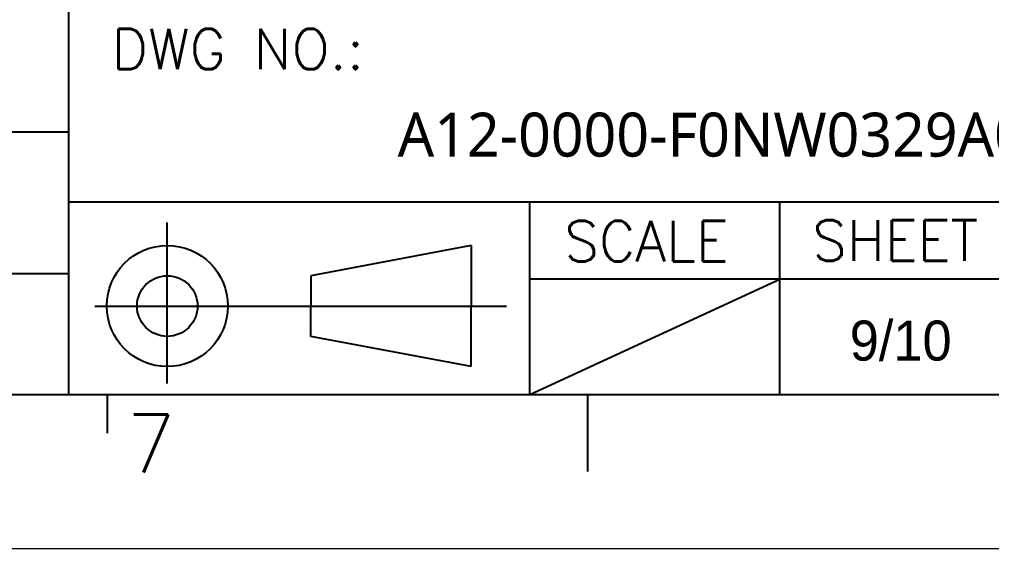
# Model space of a CAD drawing. Header units: millimetres. Extents: x 3254 to 3354, y 21 to 92.
# Drawn here: x 3334.9 to 3347.27, y 20.7 to 27.43 of the extents above; entities that cross this region are included whole.
import ezdxf

# ---------------------------------------------------------------- set-up
doc = ezdxf.new("R2010")
doc.units = ezdxf.units.MM
doc.header["$LTSCALE"] = 23.1
doc.linetypes.add('CENTER', pattern=[50.8, 31.75, -6.35, 6.35, -6.35])
doc.linetypes.add('PHANTOM', pattern=[29.5, 9.5, -1.5, 3, -1.5, 3, -1.5, 9.5])
doc.layers.get('0').update_dxf_attribs({"linetype": 'CONTINUOUS'})
doc.layers.add('0PAPERF', color=2, linetype='PHANTOM', lineweight=0, plot=False)
doc.styles.add('SIMPLEX', font='simplex.shx')
doc.styles.get("Standard").update_dxf_attribs({"font": 'simplex.shx', "width": 0.8})

msp = doc.modelspace()

# ---------------------------------------------------------------- linework, layer by layer
for p, q in [((3335.53, 22.659), (3335.53, 30.483)), ((3335.53, 25.995), (3317.435, 25.995)), ((3350.935, 25.104), (3335.53, 25.104)), ((3341.398, 22.659), (3341.398, 25.104)), ((3344.577, 22.659), (3344.577, 25.104)), ((3340.65, 24.556), (3338.612, 24.17)), ((3340.65, 24.556), (3340.65, 23.785)), ((3323.548, 24.198), (3335.53, 24.198)), ((3338.612, 24.17), (3338.612, 23.785)), ((3350.935, 24.126), (3341.398, 24.126)), ((3341.398, 22.659), (3344.577, 24.126)), ((3338.612, 23.4), (3338.612, 23.785)), ((3340.65, 23.015), (3340.65, 23.785)), ((3340.65, 23.015), (3338.612, 23.4)), ((3256.547, 22.659), (3350.935, 22.659)), ((3336.019, 22.659), (3336.019, 22.169)), ((3342.132, 22.659), (3342.132, 21.68))]:
    msp.add_line(p, q)
at = {"linetype": 'CENTER', "ltscale": 0.05}
for p, q in [((3336.785, 22.799), (3336.785, 24.849)), ((3335.861, 23.785), (3341.099, 23.785))]:
    msp.add_line(p, q, dxfattribs=at)
for radius in [0.77, 0.385]:
    msp.add_circle((3336.785, 23.785), radius)
at = {"layer": '0PAPERF'}
msp.add_line((3253.735, 20.702), (3354.017, 20.702), dxfattribs=at)

# ---------------------------------------------------------------- texts
at = {"style": 'SIMPLEX'}
for s, height, p in [('DWG NO.:', 0.5135, (3336.077, 26.795)), ('SCALE ', 0.5135, (3341.837, 24.353)), ('SHEET', 0.5135, (3344.991, 24.362)), ('7', 0.734, (3336.263, 21.671))]:
    msp.add_text(s, height=height, dxfattribs=at).set_placement(p)
at = {"insert": (3339.716, 26.244), "char_height": 0.55903, "width": 9.6957, "attachment_point": 1, "style": 'SIMPLEX'}
msp.add_mtext('{\\fMicrosoft JhengHei|b0|i0|c136|p0;A12-0000-F0NW0329A00}', dxfattribs=at)
at = {"linetype": 'Continuous', "insert": (3345.468, 23.601), "char_height": 0.50943, "width": 7.37166, "attachment_point": 1}
msp.add_mtext('{\\fPMingLiU|b0|i0|c136|p0;\\W1;9/10}', dxfattribs=at)

doc.saveas('drawing.dxf')
